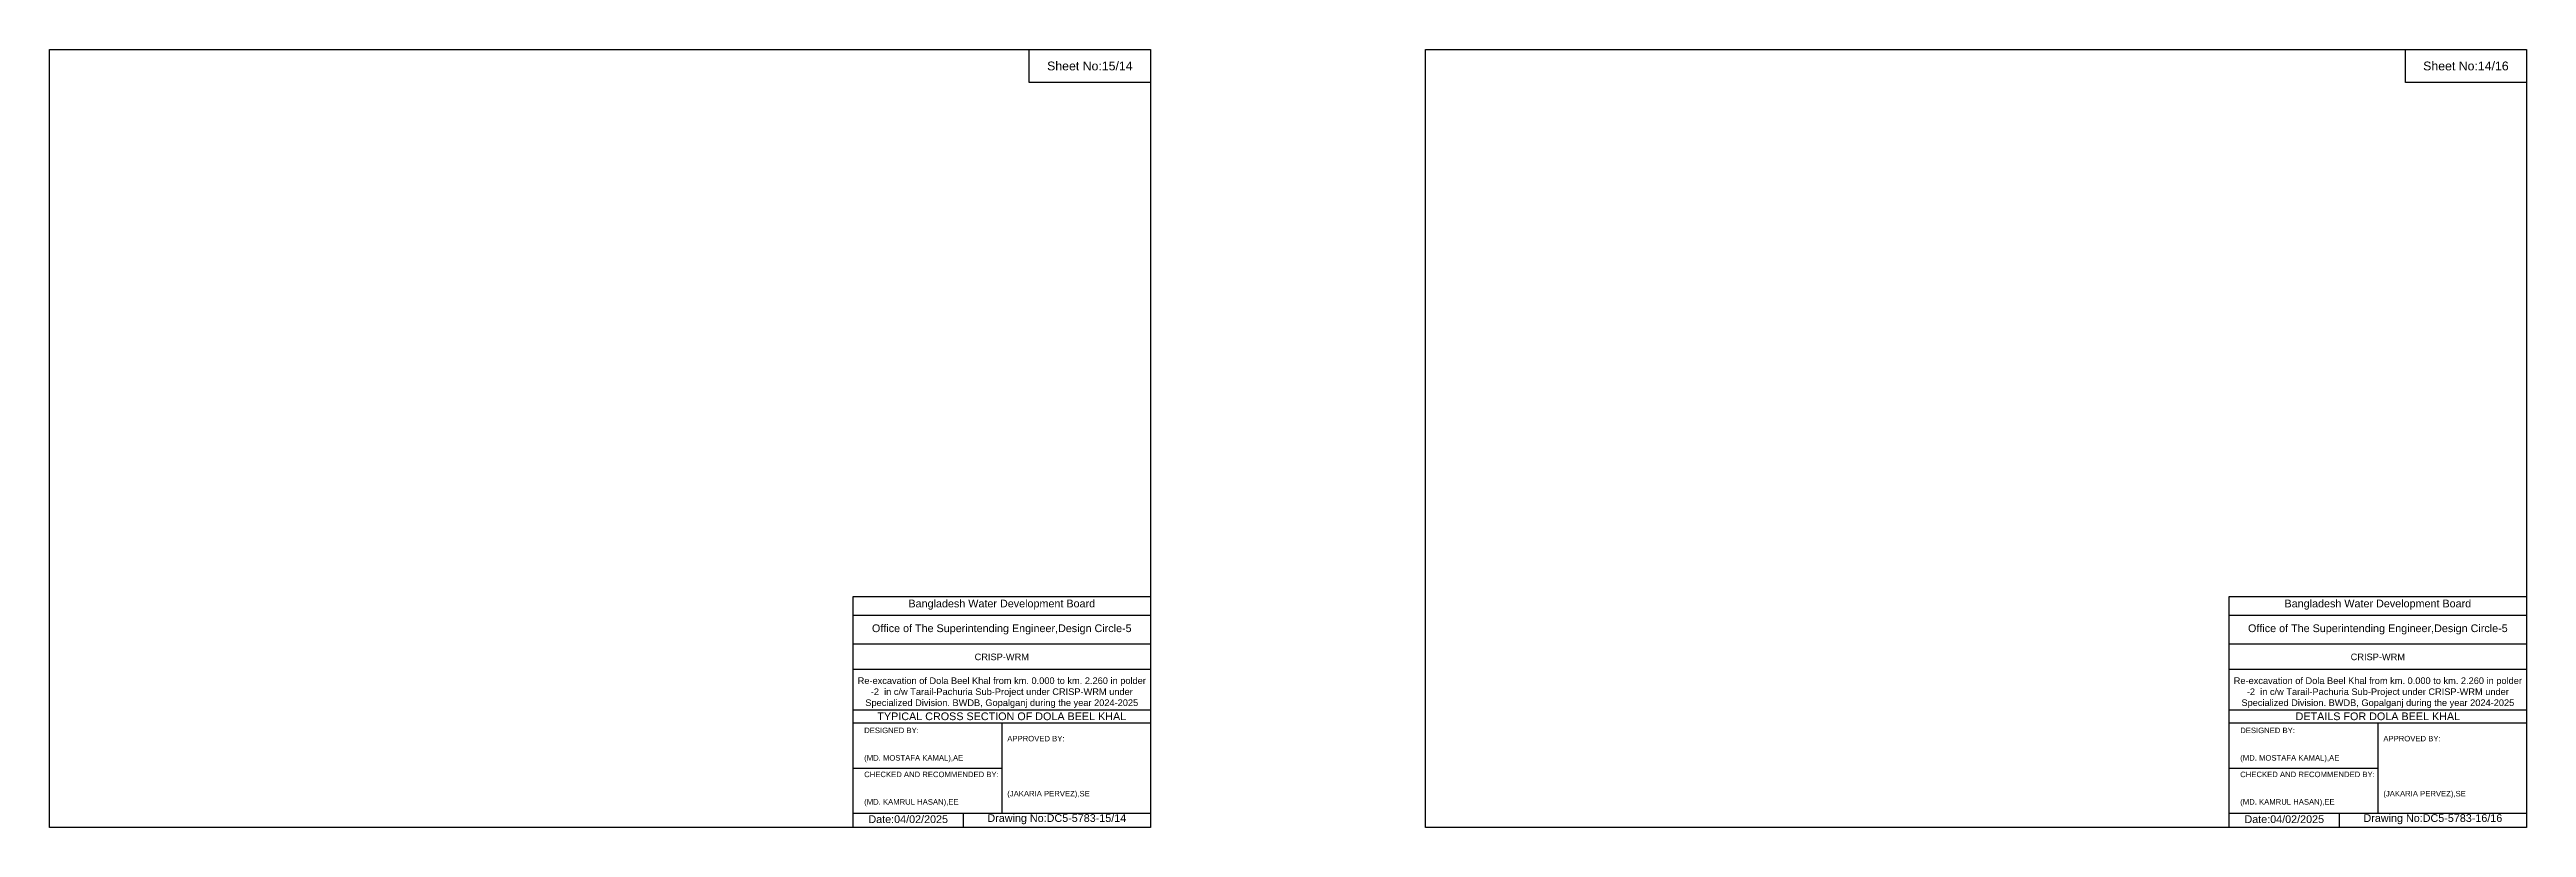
# Model space of a CAD drawing. Header units: inches. Extents: x 91000 to 258000, y -12753 to 0.
# Drawn here: x 240000 to 258000, y -5656 to 0 of the extents above; entities that cross this region are included whole.
import ezdxf

# ---------------------------------------------------------------- set-up
doc = ezdxf.new("R2010")
doc.units = ezdxf.units.IN
doc.header["$LTSCALE"] = 7
doc.header["$MEASUREMENT"] = 0
doc.styles.get("Standard").update_dxf_attribs({"font": 'arial.ttf'})

msp = doc.modelspace()

# ---------------------------------------------------------------- linework, layer by layer
for points in [[(240000, 0), (248000, 0), (248000, -5656), (240000, -5656)], [(247120, 0), (248000, 0), (248000, -240), (247120, -240)], [(250000, 0), (258000, 0), (258000, -5656), (250000, -5656)], [(257120, 0), (258000, 0), (258000, -240), (257120, -240)]]:
    msp.add_lwpolyline(points, close=True)
for points in [[(245840, -5656), (245840, -3976), (248000, -3976)], [(245840, -4112), (248000, -4112)], [(255840, -5656), (255840, -3976), (258000, -3976)], [(255840, -4112), (258000, -4112)], [(245840, -4320), (248000, -4320)], [(255840, -4320), (258000, -4320)], [(245840, -4504), (248000, -4504)], [(255840, -4504), (258000, -4504)], [(245840, -4800), (248000, -4800)], [(255840, -4800), (258000, -4800)], [(245840, -4896), (248000, -4896)], [(246920, -4896), (246920, -5552)], [(255840, -4896), (258000, -4896)], [(256920, -4896), (256920, -5552)], [(245840, -5224), (246920, -5224)], [(255840, -5224), (256920, -5224)], [(245840, -5552), (248000, -5552)], [(246640, -5552), (246640, -5656)], [(255840, -5552), (258000, -5552)], [(256640, -5552), (256640, -5656)]]:
    msp.add_lwpolyline(points)

# ---------------------------------------------------------------- texts
at = {"attachment_point": 5}
for s, insert, char_height in [('Sheet No:15/14', (247560, -120), 64), ('Sheet No:14/16', (257560, -120), 64), ('Bangladesh Water Development Board', (246920, -4036), 56), ('Bangladesh Water Development Board', (256920, -4036), 56), ('Office of The Superintending Engineer,Design Circle-5', (246920, -4216), 56), ('Office of The Superintending Engineer,Design Circle-5', (256920, -4216), 56)]:
    msp.add_mtext(s, dxfattribs=dict(at, insert=insert, char_height=char_height))
for s, insert, char_height, width, attachment_point in [('CRISP-WRM', (246920, -4416), 48, 2240, 5), ('CRISP-WRM', (256920, -4416), 48, 2240, 5), ('Re-excavation of Dola Beel Khal from km. 0.000 to km. 2.260 in polder -2  in c/w Tarail-Pachuria Sub-Project under CRISP-WRM under Specialized Division. BWDB, Gopalganj during the year 2024-2025', (246920, -4676), 48, 2160, 5), ('Re-excavation of Dola Beel Khal from km. 0.000 to km. 2.260 in polder -2  in c/w Tarail-Pachuria Sub-Project under CRISP-WRM under Specialized Division. BWDB, Gopalganj during the year 2024-2025', (256920, -4676), 48, 2160, 5), ('TYPICAL CROSS SECTION OF DOLA BEEL KHAL', (246920, -4848), 56, 2240, 5), ('DETAILS FOR DOLA BEEL KHAL', (256920, -4848), 56, 2240, 5), ('DESIGNED BY:^J^J^J(MD. MOSTAFA KAMAL),AE', (245920, -5056), 40, 1120, 4), ('APPROVED BY:^J^J^J^J^J^J(JAKARIA PERVEZ),SE', (246960, -5216), 40, 1120, 4), ('DESIGNED BY:^J^J^J(MD. MOSTAFA KAMAL),AE', (255920, -5056), 40, 1120, 4), ('APPROVED BY:^J^J^J^J^J^J(JAKARIA PERVEZ),SE', (256960, -5216), 40, 1120, 4), ('CHECKED AND RECOMMENDED BY:^J^J^J(MD. KAMRUL HASAN),EE', (245920, -5376), 40, 1120, 4), ('CHECKED AND RECOMMENDED BY:^J^J^J(MD. KAMRUL HASAN),EE', (255920, -5376), 40, 1120, 4), ('Date:04/02/2025', (246240, -5596), 56, 1120, 5), ('Drawing No:DC5-5783-15/14', (247320, -5596), 56, 1760, 5), ('Date:04/02/2025', (256240, -5596), 56, 1120, 5), ('Drawing No:DC5-5783-16/16', (257320, -5596), 56, 1760, 5)]:
    msp.add_mtext(s, dxfattribs=dict(insert=insert, char_height=char_height, width=width, attachment_point=attachment_point))

doc.saveas('drawing.dxf')
